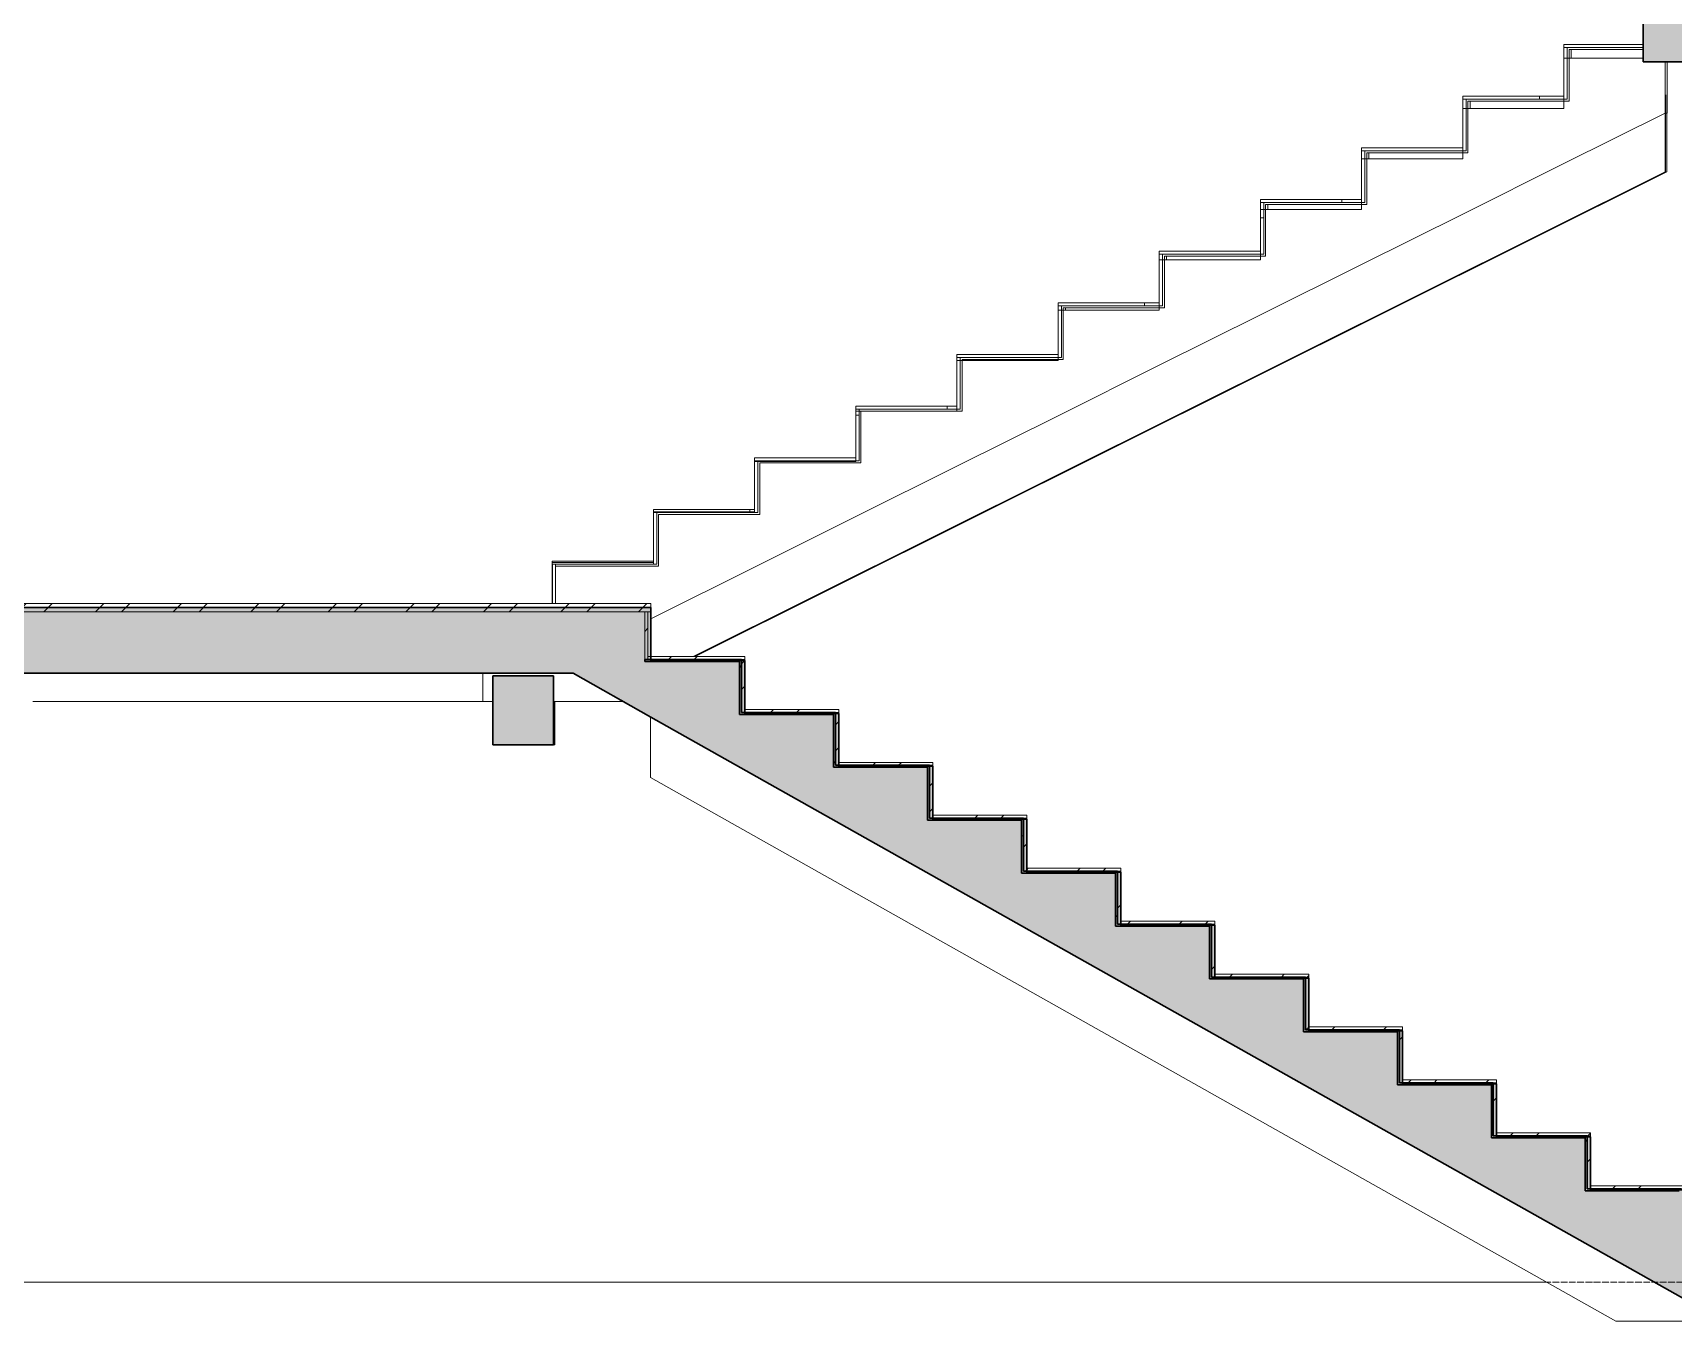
# Model space of a CAD drawing. Header units: millimetres. Extents: x -46915 to 9656, y -6969 to 19630.
# Drawn here: x -20214 to -15228, y 3831 to 7749 of the extents above; entities that cross this region are included whole.
import ezdxf

# ---------------------------------------------------------------- set-up
doc = ezdxf.new("R2010")
doc.units = ezdxf.units.MM
doc.linetypes.add('ADSK_Линия сетки', pattern=[25, 20, -2.5, 0, -2.5])
for name, color, linetype, lineweight in [('Каркас', 7, 'Continuous', 9), ('Лестницы', 7, 'Continuous', 9), ('Перекрытие', 7, 'Continuous', 9), ('Стены внутренние', 7, 'Continuous', 9), ('Уровни', 7, 'Continuous', 9)]:
    doc.layers.add(name, color=color, linetype=linetype, lineweight=lineweight)
pattern_1 = [(45, (-19354.99, -180), (-117.8655, 117.8655), []), (45, (-19276.41, -180), (-117.8655, 117.8655), [])]
pattern_2 = [(0, (-18635.3, 5985), (0, 600), []), (90, (-18635.3, 5985), (-600, 4e-14), [])]

# ---------------------------------------------------------------- blocks, each defined once
blk = doc.blocks.new('ADSK_БалкаЖБ_Прямоугольная - 184_2х210мм-824832-Б')
at = {"layer": 'Каркас', "true_color": 0xc0c0c0}
blk.add_hatch(color=9, dxfattribs=at).paths.add_polyline_path([(-18815.4, 5583), (-18631.2, 5583), (-18631.2, 5793), (-18815.4, 5793)])
at = {"layer": 'Каркас', "lineweight": 30}
for p, q in [((-18631.2, 5793), (-18815.4, 5793)), ((-18815.4, 5793), (-18815.4, 5583)), ((-18631.2, 5583), (-18631.2, 5793)), ((-18815.4, 5583), (-18631.2, 5583))]:
    blk.add_line(p, q, dxfattribs=at)
at = {"layer": 'Каркас'}
for p, q in [((-18627, 5715), (-18627, 5583)), ((-18627, 5583), (-18631.2, 5583))]:
    blk.add_line(p, q, dxfattribs=at)

msp = doc.modelspace()

# ---------------------------------------------------------------- hatches: boundary and pattern name
at = {"layer": 'Лестницы', "lineweight": 5}
h = msp.add_hatch(dxfattribs=at)
h.set_pattern_fill('FP_33', color=256, style=0, pattern_type=2)
h.set_pattern_definition(pattern_2)
h.paths.add_polyline_path([(-15560.3, 7546.8), (-15560.3, 7555.8), (-15867.8, 7555.8), (-15867.8, 7546.8)])
h = msp.add_hatch(dxfattribs=at)
h.set_pattern_fill('FP_33', color=256, style=0, pattern_type=2)
h.set_pattern_definition(pattern_2)
h.paths.add_polyline_path([(-16175.3, 7232.7), (-16175.3, 7241.7), (-16482.8, 7241.7), (-16482.8, 7232.7), (-16312.7, 7232.7)])
h = msp.add_hatch(dxfattribs=at)
h.set_pattern_fill('FP_33', color=256, style=0, pattern_type=2)
h.set_pattern_definition(pattern_2)
h.paths.add_polyline_path([(-16482.8, 7075.6), (-16472.8, 7075.6), (-16472.8, 7232.7), (-16482.8, 7232.7)])
h = msp.add_hatch(dxfattribs=at)
h.set_pattern_fill('FP_33', color=256, style=0, pattern_type=2)
h.set_pattern_definition(pattern_2)
h.paths.add_polyline_path([(-16790.3, 6918.5), (-16790.3, 6927.5), (-17097.8, 6927.5), (-17097.8, 6918.5), (-17068.1, 6918.5)])
h = msp.add_hatch(dxfattribs=at)
h.set_pattern_fill('FP_33', color=256, style=0, pattern_type=2)
h.set_pattern_definition(pattern_2)
h.paths.add_polyline_path([(-17405.3, 6604.3), (-17405.3, 6613.3), (-17712.8, 6613.3), (-17712.8, 6604.3)])
h = msp.add_hatch(dxfattribs=at)
h.set_pattern_fill('FP_33', color=256, style=0, pattern_type=2)
h.set_pattern_definition(pattern_2)
h.paths.add_polyline_path([(-17712.8, 6447.3), (-17702.8, 6447.3), (-17702.8, 6604.3), (-17712.8, 6604.3), (-17712.8, 6508.2)])
h = msp.add_hatch(dxfattribs=at)
h.set_pattern_fill('FP_33', color=256, style=0, pattern_type=2)
h.set_pattern_definition(pattern_2)
h.paths.add_polyline_path([(-18020.3, 6290.2), (-18020.3, 6299.2), (-18327.8, 6299.2), (-18327.8, 6290.2), (-18201.3, 6290.2)])
h = msp.add_hatch(dxfattribs=at)
h.set_pattern_fill('FP_33', color=256, style=0, pattern_type=2)
h.set_pattern_definition(pattern_2)
h.paths.add_polyline_path([(-18625.3, 6013), (-18625.3, 6133.1), (-18635.3, 6133.1), (-18635.3, 6013)])
h = msp.add_hatch(dxfattribs=at)
h.set_pattern_fill('FP_4', color=256, style=0, pattern_type=2)
h.set_pattern_definition(pattern_1)
h.paths.add_polyline_path([(-18335.2, 5988), (-18335.2, 6013), (-20424.1, 6013), (-20424.1, 5988), (-18579, 5988)])
at = {"layer": 'Лестницы', "true_color": 0xc0c0c0}
for points in [[(-18335.2, 5667.9), (-18335.2, 6001), (-20424.1, 6001), (-20424.1, 5801), (-18571.4, 5801), (-18423.2, 5717.5)], [(-15075.1, 3831), (-14908, 3831), (-14908, 4069.9), (-15193.6, 4069.9), (-15193.6, 4230.8), (-15479.2, 4230.8), (-15479.2, 4391.8), (-15764.8, 4391.8), (-15764.8, 4552.7), (-16050.4, 4552.7), (-16050.4, 4713.6), (-16336, 4713.6), (-16336, 4874.5), (-16621.6, 4874.5), (-16621.6, 5035.5), (-16907.2, 5035.5), (-16907.2, 5196.4), (-17192.8, 5196.4), (-17192.8, 5357.3), (-17478.4, 5357.3), (-17478.4, 5518.2), (-17764, 5518.2), (-17764, 5679.2), (-18049.6, 5679.2), (-18049.6, 5840.1), (-18335.2, 5840.1), (-18335.2, 5667.9), (-15179.6, 3889.9)]]:
    msp.add_hatch(color=9, dxfattribs=at).paths.add_polyline_path(points)
at = {"layer": 'Лестницы', "lineweight": 5}
h = msp.add_hatch(dxfattribs=at)
h.set_pattern_fill('FP_4', color=256, style=0, pattern_type=2)
h.set_pattern_definition(pattern_1)
h.paths.add_polyline_path([(-18354.2, 5843.1), (-18344.2, 5843.1), (-18344.2, 5988), (-18354.2, 5988)])
h = msp.add_hatch(dxfattribs=at)
h.set_pattern_fill('FP_9', color=256, style=0, pattern_type=2)
h.set_pattern_definition([(0, (-19354.99, -180), (406.4, 101.6), [33.528, -271.272, 33.528, -271.272, -1625.6]), (0, (-19354.99, -180), (406.4, 101.6), [-609.6, 33.528, -576.072, 33.528, -271.272, -711.2]), (0, (-19354.99, -180), (406.4, 101.6), [-1524, 33.528, -169.672, 33.528, -474.472]), (120, (-19202.59, -129.2), (-291.1882, 301.1527), [33.528, -271.272, 33.528, -271.272, -1625.6]), (120, (-19202.59, -129.2), (-291.1882, 301.1527), [-609.6, 33.528, -576.072, 33.528, -271.272, -711.2]), (120, (-19202.59, -129.2), (-291.1882, 301.1527), [-1524, 33.528, -169.672, 33.528, -474.472]), (240, (-19151.79, 74), (-115.2118, -402.7527), [33.528, -271.272, 33.528, -271.272, -1625.6]), (240, (-19151.79, 74), (-115.2118, -402.7527), [-609.6, 33.528, -576.072, 33.528, -271.272, -711.2]), (240, (-19151.79, 74), (-115.2118, -402.7527), [-1524, 33.528, -169.672, 33.528, -474.472])])
h.paths.add_polyline_path([(-15179.6, 4066.9), (-14918, 4066.9), (-14918, 4072.9), (-15203.6, 4072.9), (-15203.6, 4233.8), (-15489.2, 4233.8), (-15489.2, 4394.8), (-15774.8, 4394.8), (-15774.8, 4555.7), (-16060.4, 4555.7), (-16060.4, 4716.6), (-16346, 4716.6), (-16346, 4877.5), (-16631.6, 4877.5), (-16631.6, 5038.5), (-16917.2, 5038.5), (-16917.2, 5199.4), (-17202.8, 5199.4), (-17202.8, 5360.3), (-17488.4, 5360.3), (-17488.4, 5521.2), (-17774, 5521.2), (-17774, 5682.2), (-18059.6, 5682.2), (-18059.6, 5843.1), (-18354.2, 5843.1), (-18354.2, 5837.1), (-18065.6, 5837.1), (-18065.6, 5676.2), (-17780, 5676.2), (-17780, 5515.2), (-17494.4, 5515.2), (-17494.4, 5354.3), (-17208.8, 5354.3), (-17208.8, 5193.4), (-16923.2, 5193.4), (-16923.2, 5032.5), (-16637.6, 5032.5), (-16637.6, 4871.5), (-16352, 4871.5), (-16352, 4710.6), (-16066.4, 4710.6), (-16066.4, 4549.7), (-15780.8, 4549.7), (-15780.8, 4388.8), (-15495.2, 4388.8), (-15495.2, 4227.8), (-15209.6, 4227.8), (-15209.6, 4066.9)])
h = msp.add_hatch(dxfattribs=at)
h.set_pattern_fill('FP_4', color=256, style=0, pattern_type=2)
h.set_pattern_definition(pattern_1)
h.paths.add_polyline_path([(-18344.2, 5843.1), (-18049.6, 5843.1), (-18049.6, 5852.1), (-18344.2, 5852.1)])
h = msp.add_hatch(dxfattribs=at)
h.set_pattern_fill('FP_4', color=256, style=0, pattern_type=2)
h.set_pattern_definition(pattern_1)
h.paths.add_polyline_path([(-18059.6, 5682.2), (-18049.6, 5682.2), (-18049.6, 5843.1), (-18059.6, 5843.1), (-18059.6, 5717.5)])
h = msp.add_hatch(dxfattribs=at)
h.set_pattern_fill('FP_4', color=256, style=0, pattern_type=2)
h.set_pattern_definition(pattern_1)
h.paths.add_polyline_path([(-17823.5, 5682.2), (-17764, 5682.2), (-17764, 5691.2), (-18049.6, 5691.2), (-18049.6, 5682.2)])
h = msp.add_hatch(dxfattribs=at)
h.set_pattern_fill('FP_4', color=256, style=0, pattern_type=2)
h.set_pattern_definition(pattern_1)
h.paths.add_polyline_path([(-17774, 5521.2), (-17764, 5521.2), (-17764, 5682.2), (-17774, 5682.2)])
h = msp.add_hatch(dxfattribs=at)
h.set_pattern_fill('FP_4', color=256, style=0, pattern_type=2)
h.set_pattern_definition(pattern_1)
h.paths.add_polyline_path([(-17764, 5521.2), (-17478.4, 5521.2), (-17478.4, 5530.2), (-17764, 5530.2)])
h = msp.add_hatch(dxfattribs=at)
h.set_pattern_fill('FP_4', color=256, style=0, pattern_type=2)
h.set_pattern_definition(pattern_1)
h.paths.add_polyline_path([(-17488.4, 5360.3), (-17478.4, 5360.3), (-17478.4, 5521.2), (-17488.4, 5521.2)])
h = msp.add_hatch(dxfattribs=at)
h.set_pattern_fill('FP_4', color=256, style=0, pattern_type=2)
h.set_pattern_definition(pattern_1)
h.paths.add_polyline_path([(-17478.4, 5360.3), (-17192.8, 5360.3), (-17192.8, 5369.3), (-17478.4, 5369.3)])
h = msp.add_hatch(dxfattribs=at)
h.set_pattern_fill('FP_4', color=256, style=0, pattern_type=2)
h.set_pattern_definition(pattern_1)
h.paths.add_polyline_path([(-17202.8, 5199.4), (-17192.8, 5199.4), (-17192.8, 5360.3), (-17202.8, 5360.3), (-17202.8, 5322.1)])
h = msp.add_hatch(dxfattribs=at)
h.set_pattern_fill('FP_4', color=256, style=0, pattern_type=2)
h.set_pattern_definition(pattern_1)
h.paths.add_polyline_path([(-17068.1, 5199.4), (-16907.2, 5199.4), (-16907.2, 5208.4), (-17192.8, 5208.4), (-17192.8, 5199.4)])
h = msp.add_hatch(dxfattribs=at)
h.set_pattern_fill('FP_4', color=256, style=0, pattern_type=2)
h.set_pattern_definition(pattern_1)
h.paths.add_polyline_path([(-16917.2, 5038.5), (-16907.2, 5038.5), (-16907.2, 5199.4), (-16917.2, 5199.4)])
h = msp.add_hatch(dxfattribs=at)
h.set_pattern_fill('FP_4', color=256, style=0, pattern_type=2)
h.set_pattern_definition(pattern_1)
h.paths.add_polyline_path([(-16907.2, 5038.5), (-16621.6, 5038.5), (-16621.6, 5047.5), (-16907.2, 5047.5)])
h = msp.add_hatch(dxfattribs=at)
h.set_pattern_fill('FP_4', color=256, style=0, pattern_type=2)
h.set_pattern_definition(pattern_1)
h.paths.add_polyline_path([(-16631.6, 4877.5), (-16621.6, 4877.5), (-16621.6, 5038.5), (-16631.6, 5038.5)])
h = msp.add_hatch(dxfattribs=at)
h.set_pattern_fill('FP_4', color=256, style=0, pattern_type=2)
h.set_pattern_definition(pattern_1)
h.paths.add_polyline_path([(-16621.6, 4877.5), (-16336, 4877.5), (-16336, 4886.5), (-16621.6, 4886.5)])
h = msp.add_hatch(dxfattribs=at)
h.set_pattern_fill('FP_4', color=256, style=0, pattern_type=2)
h.set_pattern_definition(pattern_1)
h.paths.add_polyline_path([(-16346, 4716.6), (-16336, 4716.6), (-16336, 4877.5), (-16346, 4877.5)])
h = msp.add_hatch(dxfattribs=at)
h.set_pattern_fill('FP_4', color=256, style=0, pattern_type=2)
h.set_pattern_definition(pattern_1)
h.paths.add_polyline_path([(-16312.7, 4716.6), (-16050.4, 4716.6), (-16050.4, 4725.6), (-16336, 4725.6), (-16336, 4716.6)])
h = msp.add_hatch(dxfattribs=at)
h.set_pattern_fill('FP_4', color=256, style=0, pattern_type=2)
h.set_pattern_definition(pattern_1)
h.paths.add_polyline_path([(-16060.4, 4555.7), (-16050.4, 4555.7), (-16050.4, 4716.6), (-16060.4, 4716.6)])
h = msp.add_hatch(dxfattribs=at)
h.set_pattern_fill('FP_4', color=256, style=0, pattern_type=2)
h.set_pattern_definition(pattern_1)
h.paths.add_polyline_path([(-16050.4, 4555.7), (-15764.8, 4555.7), (-15764.8, 4564.7), (-16050.4, 4564.7)])
h = msp.add_hatch(dxfattribs=at)
h.set_pattern_fill('FP_4', color=256, style=0, pattern_type=2)
h.set_pattern_definition(pattern_1)
h.paths.add_polyline_path([(-15774.8, 4394.8), (-15764.8, 4394.8), (-15764.8, 4555.7), (-15774.8, 4555.7), (-15774.8, 4531.4)])
h = msp.add_hatch(dxfattribs=at)
h.set_pattern_fill('FP_4', color=256, style=0, pattern_type=2)
h.set_pattern_definition(pattern_1)
h.paths.add_polyline_path([(-15557.3, 4394.8), (-15479.2, 4394.8), (-15479.2, 4403.8), (-15764.8, 4403.8), (-15764.8, 4394.8)])
h = msp.add_hatch(dxfattribs=at)
h.set_pattern_fill('FP_4', color=256, style=0, pattern_type=2)
h.set_pattern_definition(pattern_1)
h.paths.add_polyline_path([(-15489.2, 4233.8), (-15479.2, 4233.8), (-15479.2, 4394.8), (-15489.2, 4394.8)])
h = msp.add_hatch(dxfattribs=at)
h.set_pattern_fill('FP_4', color=256, style=0, pattern_type=2)
h.set_pattern_definition(pattern_1)
h.paths.add_polyline_path([(-15479.2, 4233.8), (-15193.6, 4233.8), (-15193.6, 4242.8), (-15479.2, 4242.8)])
at = {"layer": 'Перекрытие', "true_color": 0xc0c0c0}
msp.add_hatch(color=9, dxfattribs=at).paths.add_polyline_path([(-14046.4, 7660), (-12839.4, 7660), (-12839.4, 7780), (-15319.1, 7780), (-15319.1, 7660)])

# ---------------------------------------------------------------- linework, layer by layer
at = {"layer": 'Лестницы'}
for p, q in [((-15560.3, 7712.9), (-15319.1, 7712.9)), ((-15560.3, 7703.9), (-15560.3, 7712.9)), ((-15560.3, 7703.9), (-15560.3, 7546.8)), ((-15550.3, 7703.9), (-15560.3, 7703.9)), ((-15319.1, 7703.9), (-15560.3, 7703.9)), ((-15550.3, 7703.9), (-15319.1, 7703.9)), ((-15550.3, 7546.8), (-15550.3, 7703.9)), ((-15550.3, 7546.8), (-15550.3, 7703.9)), ((-15544.3, 7540.8), (-15544.3, 7697.9)), ((-15544.3, 7697.9), (-15319.1, 7697.9)), ((-15538.1, 7697.9), (-15538.1, 7671.7)), ((-15560.3, 7671.7), (-15319.1, 7671.7)), ((-15560.3, 7518.3), (-15560.3, 7671.7)), ((-15252.8, 7504.1), (-15252.8, 7660)), ((-15246.6, 7660), (-15246.6, 7504.1)), ((-15867.8, 7555.8), (-15560.3, 7555.8)), ((-15867.8, 7546.8), (-15867.8, 7555.8)), ((-15867.8, 7546.8), (-15867.8, 7389.8)), ((-15857.8, 7546.8), (-15867.8, 7546.8)), ((-15560.3, 7546.8), (-15867.8, 7546.8)), ((-15857.8, 7546.8), (-15550.3, 7546.8)), ((-15857.8, 7389.8), (-15857.8, 7546.8)), ((-15857.8, 7389.8), (-15857.8, 7546.8)), ((-15851.8, 7383.8), (-15851.8, 7540.8)), ((-15851.8, 7540.8), (-15550.3, 7540.8)), ((-15845.6, 7540.8), (-15845.6, 7518.3)), ((-15560.3, 7546.8), (-15560.3, 7555.8)), ((-15560.3, 7546.8), (-15550.3, 7546.8)), ((-15550.3, 7540.8), (-15544.3, 7540.8)), ((-15251.8, 7559.9), (-15252.1, 7559.9)), ((-15252.1, 7559.9), (-15252.1, 7325.3)), ((-15251.8, 7325.3), (-15251.8, 7559.9)), ((-15247.3, 7559.9), (-15247, 7559.9)), ((-15247.3, 7325.3), (-15247.3, 7559.9)), ((-15247, 7559.9), (-15247, 7325.3)), ((-15867.8, 7518.3), (-15560.3, 7518.3)), ((-15867.8, 7365), (-15867.8, 7518.3)), ((-15560.3, 7350.7), (-15252.8, 7504.1)), ((-15252.1, 7504.1), (-15246.6, 7504.1)), ((-16175.3, 7398.8), (-15867.8, 7398.8)), ((-16175.3, 7389.8), (-16175.3, 7398.8)), ((-16175.3, 7389.8), (-16175.3, 7232.7)), ((-16165.3, 7389.8), (-16175.3, 7389.8)), ((-15867.8, 7389.8), (-16175.3, 7389.8)), ((-16165.3, 7389.8), (-15857.8, 7389.8)), ((-16165.3, 7232.7), (-16165.3, 7389.8)), ((-16165.3, 7232.7), (-16165.3, 7389.8)), ((-16159.3, 7226.7), (-16159.3, 7383.8)), ((-16159.3, 7383.8), (-15857.8, 7383.8)), ((-16153.1, 7383.8), (-16153.1, 7365)), ((-15867.8, 7389.8), (-15867.8, 7398.8)), ((-15867.8, 7389.8), (-15857.8, 7389.8)), ((-15857.8, 7383.8), (-15851.8, 7383.8)), ((-16175.3, 7365), (-15867.8, 7365)), ((-16175.3, 7211.7), (-16175.3, 7365)), ((-15867.8, 7197.4), (-15560.3, 7350.7)), ((-15252.1, 7325.3), (-18206.5, 5852.1)), ((-18206.1, 5852.1), (-15251.8, 7325.3)), ((-15247, 7325.3), (-18201.3, 5852.1)), ((-15247.3, 7325.3), (-18201.3, 5852.3)), ((-15252.1, 7325.3), (-15251.8, 7325.3)), ((-15247, 7325.3), (-15247.3, 7325.3)), ((-16482.8, 7241.7), (-16175.3, 7241.7)), ((-16482.8, 7232.7), (-16482.8, 7241.7)), ((-16482.8, 7232.7), (-16482.8, 7075.6)), ((-16472.8, 7232.7), (-16482.8, 7232.7)), ((-16175.3, 7232.7), (-16482.8, 7232.7)), ((-16472.8, 7232.7), (-16165.3, 7232.7)), ((-16472.8, 7075.6), (-16472.8, 7232.7)), ((-16472.8, 7075.6), (-16472.8, 7232.7)), ((-16175.3, 7232.7), (-16175.3, 7241.7)), ((-16175.3, 7232.7), (-16165.3, 7232.7)), ((-16482.8, 7211.7), (-16175.3, 7211.7)), ((-16482.8, 7058.3), (-16482.8, 7211.7)), ((-16466.8, 7069.6), (-16466.8, 7226.7)), ((-16466.8, 7226.7), (-16165.3, 7226.7)), ((-16460.6, 7226.7), (-16460.6, 7211.7)), ((-16175.3, 7044.1), (-15867.8, 7197.4)), ((-16165.3, 7226.7), (-16159.3, 7226.7)), ((-16790.3, 7084.6), (-16482.8, 7084.6)), ((-16790.3, 7075.6), (-16790.3, 7084.6)), ((-16482.8, 7075.6), (-16482.8, 7084.6)), ((-16790.3, 7075.6), (-16790.3, 6918.5)), ((-16780.3, 7075.6), (-16790.3, 7075.6)), ((-16482.8, 7075.6), (-16790.3, 7075.6)), ((-16790.3, 7058.3), (-16482.8, 7058.3)), ((-16790.3, 6905), (-16790.3, 7058.3)), ((-16780.3, 7075.6), (-16472.8, 7075.6)), ((-16780.3, 6918.5), (-16780.3, 7075.6)), ((-16780.3, 6918.5), (-16780.3, 7075.6)), ((-16774.3, 6912.5), (-16774.3, 7069.6)), ((-16774.3, 7069.6), (-16472.8, 7069.6)), ((-16768.1, 7069.6), (-16768.1, 7058.3)), ((-16482.8, 7075.6), (-16472.8, 7075.6)), ((-16482.8, 6890.7), (-16175.3, 7044.1)), ((-16472.8, 7069.6), (-16466.8, 7069.6)), ((-17097.8, 6927.5), (-16790.3, 6927.5)), ((-17097.8, 6918.5), (-17097.8, 6927.5)), ((-17097.8, 6918.5), (-17097.8, 6761.4)), ((-17087.8, 6918.5), (-17097.8, 6918.5)), ((-16790.3, 6918.5), (-17097.8, 6918.5)), ((-17097.8, 6905), (-16790.3, 6905)), ((-17097.8, 6751.7), (-17097.8, 6905)), ((-17087.8, 6918.5), (-16780.3, 6918.5)), ((-17087.8, 6761.4), (-17087.8, 6918.5)), ((-17087.8, 6761.4), (-17087.8, 6918.5)), ((-17081.8, 6755.4), (-17081.8, 6912.5)), ((-17081.8, 6912.5), (-16780.3, 6912.5)), ((-17075.6, 6912.5), (-17075.6, 6905)), ((-16790.3, 6918.5), (-16790.3, 6927.5)), ((-16790.3, 6918.5), (-16780.3, 6918.5)), ((-16790.3, 6737.4), (-16482.8, 6890.7)), ((-16780.3, 6912.5), (-16774.3, 6912.5)), ((-17405.3, 6770.4), (-17097.8, 6770.4)), ((-17405.3, 6761.4), (-17405.3, 6770.4)), ((-17405.3, 6761.4), (-17405.3, 6604.3)), ((-17395.3, 6761.4), (-17405.3, 6761.4)), ((-17097.8, 6761.4), (-17405.3, 6761.4)), ((-17405.3, 6751.7), (-17097.8, 6751.7)), ((-17405.3, 6598.3), (-17405.3, 6751.7)), ((-17395.3, 6761.4), (-17087.8, 6761.4)), ((-17395.3, 6604.3), (-17395.3, 6761.4)), ((-17395.3, 6604.3), (-17395.3, 6761.4)), ((-17389.3, 6598.3), (-17389.3, 6755.4)), ((-17389.3, 6755.4), (-17087.8, 6755.4)), ((-17383.1, 6755.4), (-17383.1, 6751.7)), ((-17097.8, 6761.4), (-17097.8, 6770.4)), ((-17097.8, 6761.4), (-17087.8, 6761.4)), ((-17097.8, 6584.1), (-16790.3, 6737.4)), ((-17087.8, 6755.4), (-17081.8, 6755.4)), ((-17712.8, 6613.3), (-17405.3, 6613.3)), ((-17712.8, 6604.3), (-17712.8, 6613.3)), ((-17712.8, 6604.3), (-17712.8, 6447.3)), ((-17702.8, 6604.3), (-17712.8, 6604.3)), ((-17405.3, 6604.3), (-17712.8, 6604.3)), ((-17712.8, 6598.3), (-17405.3, 6598.3)), ((-17712.8, 6445), (-17712.8, 6598.3)), ((-17702.8, 6604.3), (-17395.3, 6604.3)), ((-17702.8, 6447.3), (-17702.8, 6604.3)), ((-17702.8, 6447.3), (-17702.8, 6604.3)), ((-17696.8, 6441.3), (-17696.8, 6598.3)), ((-17696.8, 6598.3), (-17395.3, 6598.3)), ((-17405.3, 6604.3), (-17405.3, 6613.3)), ((-17405.3, 6604.3), (-17395.3, 6604.3)), ((-17405.3, 6430.7), (-17097.8, 6584.1)), ((-17395.3, 6598.3), (-17389.3, 6598.3)), ((-18020.3, 6456.3), (-17712.8, 6456.3)), ((-18020.3, 6447.3), (-18020.3, 6456.3)), ((-18020.3, 6447.3), (-18020.3, 6290.2)), ((-18010.3, 6447.3), (-18020.3, 6447.3)), ((-17712.8, 6447.3), (-18020.3, 6447.3)), ((-18020.3, 6445), (-17712.8, 6445)), ((-18020.3, 6291.7), (-18020.3, 6445)), ((-18010.3, 6447.3), (-17702.8, 6447.3)), ((-18010.3, 6290.2), (-18010.3, 6447.3)), ((-18010.3, 6290.2), (-18010.3, 6447.3)), ((-18004.3, 6284.2), (-18004.3, 6441.3)), ((-18004.3, 6441.3), (-17702.8, 6441.3)), ((-17712.8, 6447.3), (-17712.8, 6456.3)), ((-17712.8, 6447.3), (-17702.8, 6447.3)), ((-17702.8, 6441.3), (-17696.8, 6441.3)), ((-17712.8, 6277.4), (-17405.3, 6430.7)), ((-18327.8, 6299.2), (-18020.3, 6299.2)), ((-18327.8, 6290.2), (-18327.8, 6299.2)), ((-18327.8, 6291.7), (-18020.3, 6291.7)), ((-18327.8, 6138.3), (-18327.8, 6291.7)), ((-18327.8, 6290.2), (-18327.8, 6133.1)), ((-18317.8, 6290.2), (-18327.8, 6290.2)), ((-18020.3, 6290.2), (-18327.8, 6290.2)), ((-18317.8, 6290.2), (-18010.3, 6290.2)), ((-18317.8, 6133.1), (-18317.8, 6290.2)), ((-18317.8, 6133.1), (-18317.8, 6290.2)), ((-18311.8, 6127.1), (-18311.8, 6284.2)), ((-18311.8, 6284.2), (-18010.3, 6284.2)), ((-18020.3, 6290.2), (-18020.3, 6299.2)), ((-18020.3, 6290.2), (-18010.3, 6290.2)), ((-18010.3, 6284.2), (-18004.3, 6284.2)), ((-18020.3, 6124.1), (-17712.8, 6277.4)), ((-18635.3, 6142.1), (-18327.8, 6142.1)), ((-18635.3, 6133.1), (-18635.3, 6142.1)), ((-18635.3, 6138.3), (-18327.8, 6138.3)), ((-18635.3, 6013), (-18635.3, 6138.3)), ((-18635.3, 6133.1), (-18635.3, 6013)), ((-18625.3, 6133.1), (-18635.3, 6133.1)), ((-18327.8, 6133.1), (-18635.3, 6133.1)), ((-18625.3, 6133.1), (-18317.8, 6133.1)), ((-18625.3, 6127.1), (-18625.3, 6133.1)), ((-18625.3, 6013), (-18625.3, 6133.1)), ((-18327.8, 6133.1), (-18327.8, 6142.1)), ((-18327.8, 6133.1), (-18317.8, 6133.1)), ((-18625.3, 6127.1), (-18317.8, 6127.1)), ((-18327.8, 5970.7), (-18020.3, 6124.1)), ((-18317.8, 6127.1), (-18311.8, 6127.1)), ((-18335.2, 5967), (-18327.8, 5970.7)), ((-18846.3, 5715), (-18846.3, 5801)), ((-18846.3, 5801), (-18846.3, 5715)), ((-20214.1, 5715), (-18846.3, 5715)), ((-18846.3, 5715), (-18815.4, 5715)), ((-18631.2, 5715), (-18420.4, 5715)), ((-18337.4, 5667.9), (-18421, 5715)), ((-18336.8, 5484.3), (-18336.8, 5667.9)), ((-18336.5, 5667.9), (-18336.5, 5484.3)), ((-15402.7, 3831), (-18336.8, 5484.3)), ((-18336.8, 5484.3), (-18336.5, 5484.3)), ((-18336.5, 5484.3), (-15402.4, 3831)), ((-15402.4, 3831), (-15402.7, 3831)), ((-15194.9, 3831), (-15402.4, 3831))]:
    msp.add_line(p, q, dxfattribs=at)
at = {"layer": 'Лестницы', "lineweight": 15}
for p, q in [((-18335.2, 6013), (-20424.1, 6013)), ((-20424.1, 5988), (-18335.2, 5988)), ((-18344.2, 5988), (-18354.2, 5988)), ((-18354.2, 5988), (-18354.2, 5843.1)), ((-18344.2, 5843.1), (-18344.2, 5988)), ((-18335.2, 5988), (-18335.2, 6013)), ((-18354.2, 5843.1), (-18344.2, 5843.1)), ((-18049.6, 5852.1), (-18344.2, 5852.1)), ((-18344.2, 5852.1), (-18344.2, 5843.1)), ((-18344.2, 5843.1), (-18049.6, 5843.1)), ((-18049.6, 5843.1), (-18059.6, 5843.1)), ((-18059.6, 5843.1), (-18059.6, 5682.2)), ((-18049.6, 5843.1), (-18049.6, 5852.1)), ((-18049.6, 5682.2), (-18049.6, 5843.1)), ((-17764, 5691.2), (-18049.6, 5691.2)), ((-18049.6, 5691.2), (-18049.6, 5682.2)), ((-17764, 5682.2), (-17764, 5691.2)), ((-18059.6, 5682.2), (-18049.6, 5682.2)), ((-18049.6, 5682.2), (-17764, 5682.2)), ((-17764, 5682.2), (-17774, 5682.2)), ((-17774, 5682.2), (-17774, 5521.2)), ((-17764, 5521.2), (-17764, 5682.2)), ((-17774, 5521.2), (-17764, 5521.2)), ((-17478.4, 5530.2), (-17764, 5530.2)), ((-17764, 5530.2), (-17764, 5521.2)), ((-17764, 5521.2), (-17478.4, 5521.2)), ((-17478.4, 5521.2), (-17488.4, 5521.2)), ((-17488.4, 5521.2), (-17488.4, 5360.3)), ((-17478.4, 5521.2), (-17478.4, 5530.2)), ((-17478.4, 5360.3), (-17478.4, 5521.2)), ((-17488.4, 5360.3), (-17478.4, 5360.3)), ((-17192.8, 5369.3), (-17478.4, 5369.3)), ((-17478.4, 5369.3), (-17478.4, 5360.3)), ((-17478.4, 5360.3), (-17192.8, 5360.3)), ((-17192.8, 5360.3), (-17202.8, 5360.3)), ((-17202.8, 5360.3), (-17202.8, 5199.4)), ((-17192.8, 5360.3), (-17192.8, 5369.3)), ((-17192.8, 5199.4), (-17192.8, 5360.3)), ((-17202.8, 5199.4), (-17192.8, 5199.4)), ((-16907.2, 5208.4), (-17192.8, 5208.4)), ((-17192.8, 5208.4), (-17192.8, 5199.4)), ((-17192.8, 5199.4), (-16907.2, 5199.4)), ((-16907.2, 5199.4), (-16917.2, 5199.4)), ((-16917.2, 5199.4), (-16917.2, 5038.5)), ((-16907.2, 5199.4), (-16907.2, 5208.4)), ((-16907.2, 5038.5), (-16907.2, 5199.4)), ((-16917.2, 5038.5), (-16907.2, 5038.5)), ((-16621.6, 5047.5), (-16907.2, 5047.5)), ((-16907.2, 5047.5), (-16907.2, 5038.5)), ((-16907.2, 5038.5), (-16621.6, 5038.5)), ((-16621.6, 5038.5), (-16631.6, 5038.5)), ((-16631.6, 5038.5), (-16631.6, 4877.5)), ((-16621.6, 5038.5), (-16621.6, 5047.5)), ((-16621.6, 4877.5), (-16621.6, 5038.5)), ((-16336, 4886.5), (-16621.6, 4886.5)), ((-16621.6, 4886.5), (-16621.6, 4877.5)), ((-16336, 4877.5), (-16336, 4886.5)), ((-16631.6, 4877.5), (-16621.6, 4877.5)), ((-16621.6, 4877.5), (-16336, 4877.5)), ((-16336, 4877.5), (-16346, 4877.5)), ((-16346, 4877.5), (-16346, 4716.6)), ((-16336, 4716.6), (-16336, 4877.5)), ((-16346, 4716.6), (-16336, 4716.6)), ((-16050.4, 4725.6), (-16336, 4725.6)), ((-16336, 4725.6), (-16336, 4716.6)), ((-16336, 4716.6), (-16050.4, 4716.6)), ((-16050.4, 4716.6), (-16060.4, 4716.6)), ((-16060.4, 4716.6), (-16060.4, 4555.7)), ((-16050.4, 4716.6), (-16050.4, 4725.6)), ((-16050.4, 4555.7), (-16050.4, 4716.6)), ((-16060.4, 4555.7), (-16050.4, 4555.7)), ((-15764.8, 4564.7), (-16050.4, 4564.7)), ((-16050.4, 4564.7), (-16050.4, 4555.7)), ((-16050.4, 4555.7), (-15764.8, 4555.7)), ((-15764.8, 4555.7), (-15774.8, 4555.7)), ((-15774.8, 4555.7), (-15774.8, 4394.8)), ((-15764.8, 4555.7), (-15764.8, 4564.7)), ((-15764.8, 4394.8), (-15764.8, 4555.7)), ((-15774.8, 4394.8), (-15764.8, 4394.8)), ((-15479.2, 4403.8), (-15764.8, 4403.8)), ((-15764.8, 4403.8), (-15764.8, 4394.8)), ((-15764.8, 4394.8), (-15479.2, 4394.8)), ((-15479.2, 4394.8), (-15489.2, 4394.8)), ((-15489.2, 4394.8), (-15489.2, 4233.8)), ((-15479.2, 4394.8), (-15479.2, 4403.8)), ((-15479.2, 4233.8), (-15479.2, 4394.8)), ((-15193.6, 4242.8), (-15479.2, 4242.8)), ((-15479.2, 4242.8), (-15479.2, 4233.8)), ((-15489.2, 4233.8), (-15479.2, 4233.8)), ((-15479.2, 4233.8), (-15193.6, 4233.8))]:
    msp.add_line(p, q, dxfattribs=at)
at = {"layer": 'Лестницы', "lineweight": 30}
for p, q in [((-18335.2, 6001), (-20424.1, 6001)), ((-18335.2, 5840.1), (-18335.2, 6001)), ((-18059.6, 5843.1), (-18354.2, 5843.1)), ((-18354.2, 5843.1), (-18354.2, 5837.1)), ((-18354.2, 5837.1), (-18065.6, 5837.1)), ((-18049.6, 5840.1), (-18335.2, 5840.1)), ((-18065.6, 5837.1), (-18065.6, 5676.2)), ((-18059.6, 5682.2), (-18059.6, 5843.1)), ((-18049.6, 5679.2), (-18049.6, 5840.1)), ((-20424.1, 5801), (-18571.4, 5801)), ((-18571.4, 5801), (-18335.2, 5667.9)), ((-18335.2, 5667.9), (-15075.1, 3831)), ((-18065.6, 5676.2), (-17780, 5676.2)), ((-17774, 5682.2), (-18059.6, 5682.2)), ((-17764, 5679.2), (-18049.6, 5679.2)), ((-17780, 5676.2), (-17780, 5515.2)), ((-17774, 5521.2), (-17774, 5682.2)), ((-17764, 5518.2), (-17764, 5679.2)), ((-17780, 5515.2), (-17494.4, 5515.2)), ((-17488.4, 5521.2), (-17774, 5521.2)), ((-17478.4, 5518.2), (-17764, 5518.2)), ((-17494.4, 5515.2), (-17494.4, 5354.3)), ((-17488.4, 5360.3), (-17488.4, 5521.2)), ((-17478.4, 5357.3), (-17478.4, 5518.2)), ((-17494.4, 5354.3), (-17208.8, 5354.3)), ((-17202.8, 5360.3), (-17488.4, 5360.3)), ((-17192.8, 5357.3), (-17478.4, 5357.3)), ((-17208.8, 5354.3), (-17208.8, 5193.4)), ((-17202.8, 5199.4), (-17202.8, 5360.3)), ((-17192.8, 5196.4), (-17192.8, 5357.3)), ((-17208.8, 5193.4), (-16923.2, 5193.4)), ((-16917.2, 5199.4), (-17202.8, 5199.4)), ((-16907.2, 5196.4), (-17192.8, 5196.4)), ((-16923.2, 5193.4), (-16923.2, 5032.5)), ((-16917.2, 5038.5), (-16917.2, 5199.4)), ((-16907.2, 5035.5), (-16907.2, 5196.4)), ((-16631.6, 5038.5), (-16917.2, 5038.5)), ((-16631.6, 4877.5), (-16631.6, 5038.5)), ((-16923.2, 5032.5), (-16637.6, 5032.5)), ((-16621.6, 5035.5), (-16907.2, 5035.5)), ((-16637.6, 5032.5), (-16637.6, 4871.5)), ((-16621.6, 4874.5), (-16621.6, 5035.5)), ((-16637.6, 4871.5), (-16352, 4871.5)), ((-16346, 4877.5), (-16631.6, 4877.5)), ((-16336, 4874.5), (-16621.6, 4874.5)), ((-16352, 4871.5), (-16352, 4710.6)), ((-16346, 4716.6), (-16346, 4877.5)), ((-16336, 4713.6), (-16336, 4874.5)), ((-16352, 4710.6), (-16066.4, 4710.6)), ((-16060.4, 4716.6), (-16346, 4716.6)), ((-16050.4, 4713.6), (-16336, 4713.6)), ((-16066.4, 4710.6), (-16066.4, 4549.7)), ((-16060.4, 4555.7), (-16060.4, 4716.6)), ((-16050.4, 4552.7), (-16050.4, 4713.6)), ((-16066.4, 4549.7), (-15780.8, 4549.7)), ((-15774.8, 4555.7), (-16060.4, 4555.7)), ((-15764.8, 4552.7), (-16050.4, 4552.7)), ((-15780.8, 4549.7), (-15780.8, 4388.8)), ((-15774.8, 4394.8), (-15774.8, 4555.7)), ((-15764.8, 4391.8), (-15764.8, 4552.7)), ((-15780.8, 4388.8), (-15495.2, 4388.8)), ((-15489.2, 4394.8), (-15774.8, 4394.8)), ((-15479.2, 4391.8), (-15764.8, 4391.8)), ((-15495.2, 4388.8), (-15495.2, 4227.8)), ((-15489.2, 4233.8), (-15489.2, 4394.8)), ((-15479.2, 4230.8), (-15479.2, 4391.8)), ((-15495.2, 4227.8), (-15209.6, 4227.8)), ((-15203.6, 4233.8), (-15489.2, 4233.8)), ((-15193.6, 4230.8), (-15479.2, 4230.8))]:
    msp.add_line(p, q, dxfattribs=at)
at = {"layer": 'Перекрытие', "lineweight": 30}
for p, q in [((-15319.1, 7780), (-15319.1, 7660)), ((-15319.1, 7660), (-12839.4, 7660))]:
    msp.add_line(p, q, dxfattribs=at)
at = {"layer": 'Стены внутренние'}
msp.add_line((-15613.9, 3950), (-20424.1, 3950), dxfattribs=at)
at = {"layer": 'Уровни', "linetype": 'ADSK_Линия сетки', "lineweight": 20}
msp.add_line((5132.7, 3950), (-46915.2, 3950), dxfattribs=at)

# ---------------------------------------------------------------- block references
at = {"layer": 'Каркас'}
msp.add_blockref('ADSK_БалкаЖБ_Прямоугольная - 184_2х210мм-824832-Б', (0, 0), dxfattribs=at)

doc.saveas('drawing.dxf')
